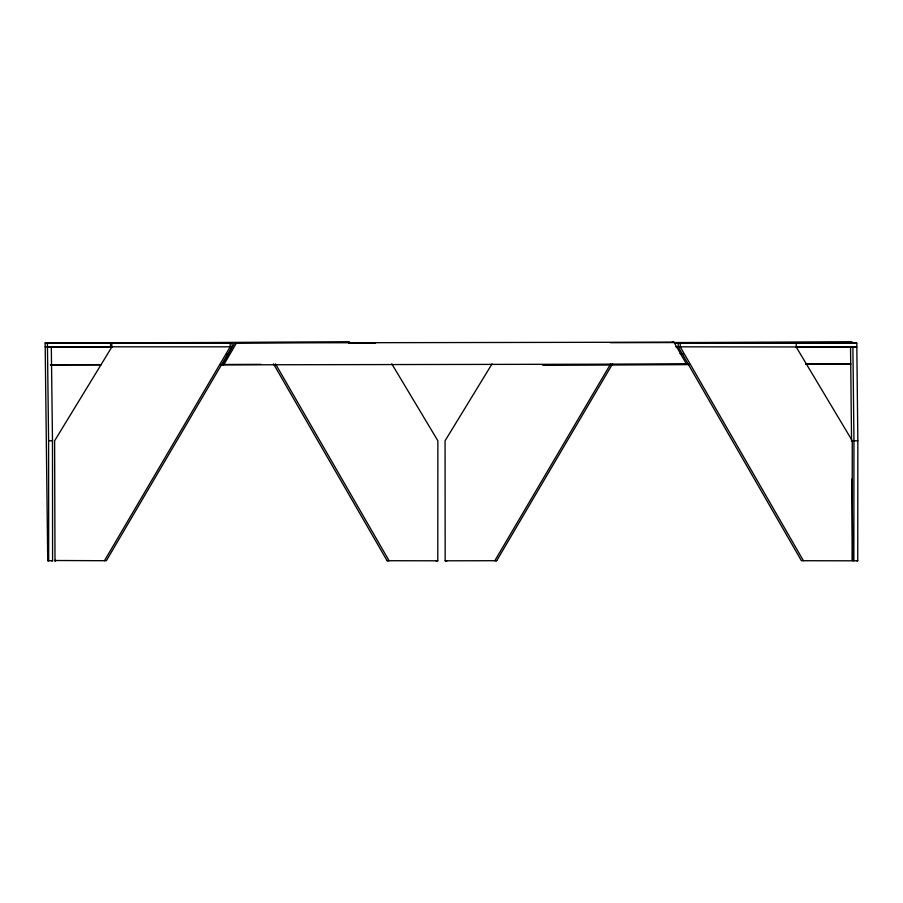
<?xml version="1.0" encoding="UTF-8"?>
<svg xmlns="http://www.w3.org/2000/svg" width="903" height="903" viewBox="0 0 903 903"><rect width="100%" height="100%" fill="white"/><g stroke="black" fill="none" stroke-linecap="round" stroke-linejoin="round"><path stroke-width="1.35" d="M55.444 560.808L54.835 560.808M55.32 560.808L55.817 560.503M435.777 560.808L437.786 560.797L437.876 440.788L391.789 363.853M795.927 346.82L852.895 347.023L853.956 440.788L853.854 560.797L852.861 560.718L851.969 479.098M678.232 342.926L678.232 346.82L801.412 560.718L852.082 560.808L852.285 440.799L796.22 347.023L796.22 343.129L674.733 342.926L856.789 343.129L857.85 440.799L857.748 560.808L852.861 560.718M55.963 560.616L54.722 560.616M680.241 342.937L680.23 346.831L803.422 560.718M54.981 560.503L106.351 560.718L232.06 346.82L232.048 342.926L228.538 342.926M234.701 342.926L222.307 364.846L223.763 364.846L236.507 342.926L234.701 342.926L673.943 342.192L686.483 364.067L222.307 364.846M54.993 560.47L54.609 440.799L111.825 347.023L111.814 343.129L45.15 342.937L47.735 560.718L48.683 560.808L48.593 440.799L47.419 343.129M104.466 560.718L230.163 346.831L230.163 342.937M610.688 363.841L494.821 560.718L496.706 560.718L612.573 363.841M492.067 363.853L445.066 440.788L445.168 560.797L447.053 560.808M137.29 342.926L349.675 342.192L47.091 342.926L226.698 342.937M610.338 342.688L852.274 342.192L698.775 342.688M226.506 353.773L229.328 353.762M680.015 353.66L683.413 353.683M100.922 364.654L50.376 364.835L100.888 364.846M220.219 364.496L260.944 364.361M689.124 364.361L542.455 364.846L688.741 364.598M805.803 364.214L850.931 364.078L806.052 364.067M232.048 342.926L110.55 343.129L110.561 347.023M676.437 342.937L678.322 342.926M232.06 346.82L45.15 346.831M678.322 346.82L676.437 346.831L856.789 347.023L852.895 347.023M273.485 363.841L387.094 560.718L389.091 560.718L275.483 363.841M445.168 560.797L496.706 560.718M672.137 342.192L673.943 342.192M45.15 342.937L49.044 342.926M348.581 342.926L375.276 342.926M794.787 343.129L856.789 343.129M47.419 347.023L51.313 347.023L52.487 440.788L52.577 560.797L47.735 560.718M50.455 346.82L112.277 346.82M675.884 346.82L678.232 346.82M685.027 364.067L686.483 364.067M48.593 440.799L52.487 440.788M348.953 343.072L375.513 343.117M853.956 440.788L857.85 440.799M387.094 560.718L437.786 560.797M856.755 560.718L857.748 560.808M51.629 560.718L52.577 560.797M850.536 346.82L851.563 441.104"/></g></svg>
